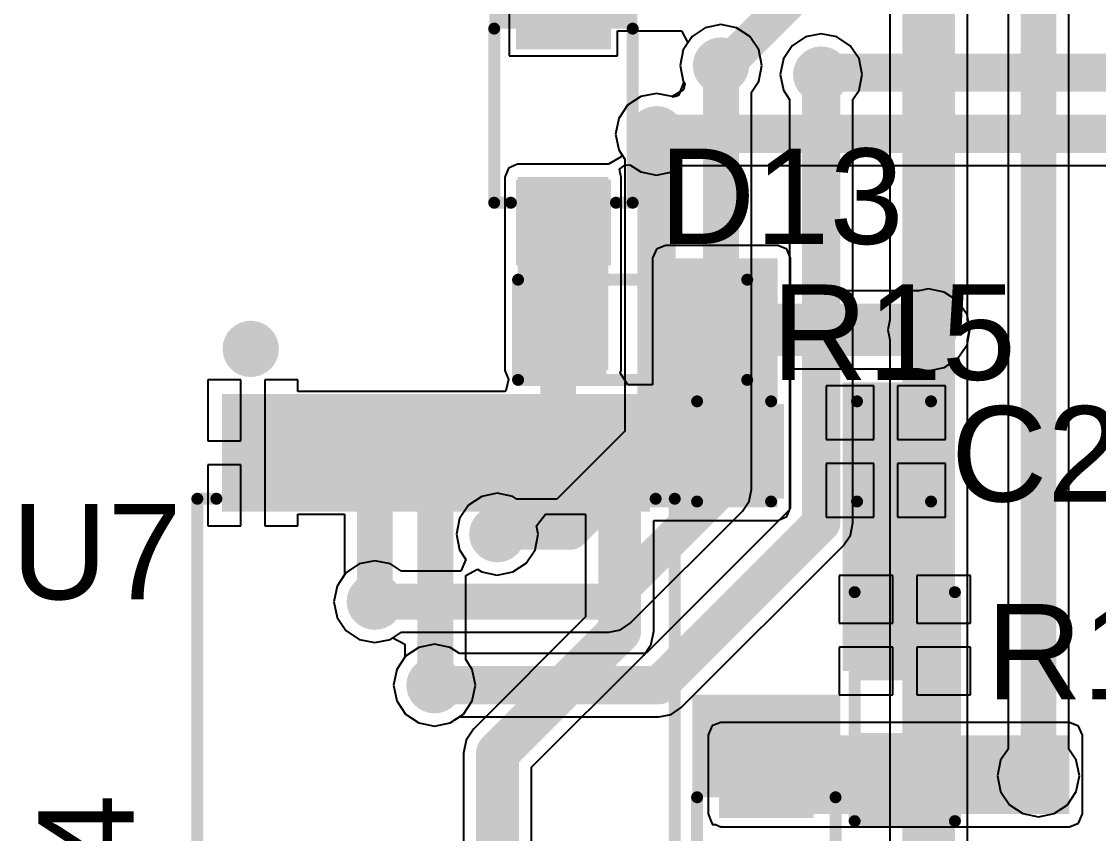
# Model space of a CAD drawing. Header units: millimetres. Extents: x -0.27 to 4.7, y -0.39 to 2.83.
# Drawn here: x 1.65 to 2.1011, y 0.5948 to 0.9353 of the extents above; entities that cross this region are included whole.
import ezdxf

# ---------------------------------------------------------------- set-up
doc = ezdxf.new("R2010")
doc.units = ezdxf.units.MM
doc.header["$MEASUREMENT"] = 0
for name, color, linetype in [('BottomLayer', 5, 'Continuous'), ('BottomSolder', 6, 'Continuous'), ('TopLayer', 1, 'Continuous'), ('TopOverlay', 2, 'Continuous'), ('TopPaste', 8, 'Continuous'), ('TopSolder', 216, 'Continuous'), ('ViaHoleLayer', 16, 'Continuous')]:
    doc.layers.add(name, color=color, linetype=linetype)
doc.styles.add('Arial', font='arial.ttf', dxfattribs={"height": 0.2})

# ---------------------------------------------------------------- blocks, each defined once
blk = doc.blocks.new('14_TSSOP_53')
at = {"layer": 'TopLayer'}
for points in [[(-0.1299212, 0.08562995), (-0.0885826, 0.08562995), (-0.0885826, 0.06791345), (-0.1299212, 0.06791345)], [(0.0885827, 0.08562995), (0.1299213, 0.08562995), (0.1299213, 0.06791345), (0.0885827, 0.06791345)], [(-0.1299212, 0.06003935), (-0.0885826, 0.06003935), (-0.0885826, 0.04232285), (-0.1299212, 0.04232285)], [(0.0885827, 0.06003945), (0.1299213, 0.06003945), (0.1299213, 0.04232295), (0.0885827, 0.04232295)], [(-0.1299212, 0.03444885), (-0.0885826, 0.03444885), (-0.0885826, 0.01673235), (-0.1299212, 0.01673235)], [(0.0885827, 0.03444885), (0.1299213, 0.03444885), (0.1299213, 0.01673235), (0.0885827, 0.01673235)], [(-0.1299212, 0.00885825), (-0.0885826, 0.00885825), (-0.0885826, -0.00885825), (-0.1299212, -0.00885825)], [(0.0885827, 0.00885835), (0.1299213, 0.00885835), (0.1299213, -0.00885815), (0.0885827, -0.00885815)], [(-0.1299212, -0.01673225), (-0.0885826, -0.01673225), (-0.0885826, -0.03444875), (-0.1299212, -0.03444875)], [(0.0885827, -0.01673225), (0.1299213, -0.01673225), (0.1299213, -0.03444875), (0.0885827, -0.03444875)], [(-0.1299212, -0.04232285), (-0.0885826, -0.04232285), (-0.0885826, -0.06003935), (-0.1299212, -0.06003935)], [(0.0885827, -0.04232275), (0.1299213, -0.04232275), (0.1299213, -0.06003925), (0.0885827, -0.06003925)], [(-0.1299212, -0.06791335), (-0.0885826, -0.06791335), (-0.0885826, -0.08562985), (-0.1299212, -0.08562985)], [(0.0885827, -0.06791335), (0.1299213, -0.06791335), (0.1299213, -0.08562985), (0.0885827, -0.08562985)]]:
    blk.add_hatch(color=1, dxfattribs=at).paths.add_polyline_path(points)
at = {"layer": 'TopOverlay'}
blk.add_hatch(color=2, dxfattribs=at).paths.add_polyline_path([(-0.084008, 0.068), (-0.073008, 0.068), (-0.073008, 0.086), (-0.084008, 0.086)])
at = {"layer": 'TopPaste'}
for points in [[(-0.1299212, 0.08562995), (-0.0885826, 0.08562995), (-0.0885826, 0.06791345), (-0.1299212, 0.06791345)], [(0.0885827, 0.08562995), (0.1299213, 0.08562995), (0.1299213, 0.06791345), (0.0885827, 0.06791345)], [(-0.1299212, 0.06003935), (-0.0885826, 0.06003935), (-0.0885826, 0.04232285), (-0.1299212, 0.04232285)], [(0.0885827, 0.06003945), (0.1299213, 0.06003945), (0.1299213, 0.04232295), (0.0885827, 0.04232295)], [(-0.1299212, 0.03444885), (-0.0885826, 0.03444885), (-0.0885826, 0.01673235), (-0.1299212, 0.01673235)], [(0.0885827, 0.03444885), (0.1299213, 0.03444885), (0.1299213, 0.01673235), (0.0885827, 0.01673235)], [(-0.1299212, 0.00885825), (-0.0885826, 0.00885825), (-0.0885826, -0.00885825), (-0.1299212, -0.00885825)], [(0.0885827, 0.00885835), (0.1299213, 0.00885835), (0.1299213, -0.00885815), (0.0885827, -0.00885815)], [(-0.1299212, -0.01673225), (-0.0885826, -0.01673225), (-0.0885826, -0.03444875), (-0.1299212, -0.03444875)], [(0.0885827, -0.01673225), (0.1299213, -0.01673225), (0.1299213, -0.03444875), (0.0885827, -0.03444875)], [(-0.1299212, -0.04232285), (-0.0885826, -0.04232285), (-0.0885826, -0.06003935), (-0.1299212, -0.06003935)], [(0.0885827, -0.04232275), (0.1299213, -0.04232275), (0.1299213, -0.06003925), (0.0885827, -0.06003925)], [(-0.1299212, -0.06791335), (-0.0885826, -0.06791335), (-0.0885826, -0.08562985), (-0.1299212, -0.08562985)], [(0.0885827, -0.06791335), (0.1299213, -0.06791335), (0.1299213, -0.08562985), (0.0885827, -0.08562985)]]:
    blk.add_hatch(color=8, dxfattribs=at).paths.add_polyline_path(points)
at = {"layer": 'TopSolder'}
for points in [[(-0.1339212, 0.08962995), (-0.0845826, 0.08962995), (-0.0845826, 0.06391345), (-0.1339212, 0.06391345)], [(0.0845827, 0.08962995), (0.1339213, 0.08962995), (0.1339213, 0.06391345), (0.0845827, 0.06391345)], [(-0.1339212, 0.06403935), (-0.0845826, 0.06403935), (-0.0845826, 0.03832285), (-0.1339212, 0.03832285)], [(0.0845827, 0.06403945), (0.1339213, 0.06403945), (0.1339213, 0.03832295), (0.0845827, 0.03832295)], [(-0.1339212, 0.03844885), (-0.0845826, 0.03844885), (-0.0845826, 0.01273235), (-0.1339212, 0.01273235)], [(0.0845827, 0.03844885), (0.1339213, 0.03844885), (0.1339213, 0.01273235), (0.0845827, 0.01273235)], [(-0.1339212, 0.01285825), (-0.0845826, 0.01285825), (-0.0845826, -0.01285825), (-0.1339212, -0.01285825)], [(0.0845827, 0.01285835), (0.1339213, 0.01285835), (0.1339213, -0.01285815), (0.0845827, -0.01285815)], [(-0.1339212, -0.01273225), (-0.0845826, -0.01273225), (-0.0845826, -0.03844875), (-0.1339212, -0.03844875)], [(0.0845827, -0.01273225), (0.1339213, -0.01273225), (0.1339213, -0.03844875), (0.0845827, -0.03844875)], [(-0.1339212, -0.03832285), (-0.0845826, -0.03832285), (-0.0845826, -0.06403935), (-0.1339212, -0.06403935)], [(0.0845827, -0.03832275), (0.1339213, -0.03832275), (0.1339213, -0.06403925), (0.0845827, -0.06403925)], [(-0.1339212, -0.06391335), (-0.0845826, -0.06391335), (-0.0845826, -0.08962985), (-0.1339212, -0.08962985)], [(0.0845827, -0.06391335), (0.1339213, -0.06391335), (0.1339213, -0.08962985), (0.0845827, -0.08962985)]]:
    blk.add_hatch(color=216, dxfattribs=at).paths.add_polyline_path(points)
at = {"layer": 'TopOverlay'}
for points, const_width in [([(-0.09, 0.1), (0.0900001, 0.1)], 0.005), ([(-0.09, 0.1), (-0.09, 0.092)], 0.005), ([(0.0900001, 0.1), (0.0900001, 0.092)], 0.005), ([(-0.141, 0.082), (-0.136, 0.077)], 0.007874), ([(-0.141, 0.082), (-0.141, 0.072)], 0.007874), ([(-0.136, 0.077), (-0.141, 0.072)], 0.007874), ([(-0.09, -0.0919999), (-0.09, -0.0999999)], 0.005), ([(0.0900001, -0.0919999), (0.0900001, -0.0999999)], 0.005), ([(-0.09, -0.0999999), (0.0900001, -0.0999999)], 0.005)]:
    blk.add_lwpolyline(points, dxfattribs=dict(at, const_width=const_width))
for points, const_width in [([(-0.09125, 0.1, 1), (-0.08875, 0.1, 1)], 0.0025), ([(-0.09125, 0.1, 1), (-0.08875, 0.1, 1)], 0.0025), ([(0.0887501, 0.1, 1), (0.0912501, 0.1, 1)], 0.0025), ([(0.0887501, 0.1, 1), (0.0912501, 0.1, 1)], 0.0025), ([(-0.09125, 0.092, 1), (-0.08875, 0.092, 1)], 0.0025), ([(0.0887501, 0.092, 1), (0.0912501, 0.092, 1)], 0.0025), ([(-0.1429685, 0.082, 1), (-0.1390315, 0.082, 1)], 0.003937), ([(-0.1429685, 0.082, 1), (-0.1390315, 0.082, 1)], 0.003937), ([(-0.1379685, 0.077, 1), (-0.1340315, 0.077, 1)], 0.003937), ([(-0.1379685, 0.077, 1), (-0.1340315, 0.077, 1)], 0.003937), ([(-0.1429685, 0.072, 1), (-0.1390315, 0.072, 1)], 0.003937), ([(-0.1429685, 0.072, 1), (-0.1390315, 0.072, 1)], 0.003937), ([(-0.09125, -0.0919999, 1), (-0.08875, -0.0919999, 1)], 0.0025), ([(0.0887501, -0.0919999, 1), (0.0912501, -0.0919999, 1)], 0.0025), ([(-0.09125, -0.0999999, 1), (-0.08875, -0.0999999, 1)], 0.0025), ([(-0.09125, -0.0999999, 1), (-0.08875, -0.0999999, 1)], 0.0025), ([(0.0887501, -0.0999999, 1), (0.0912501, -0.0999999, 1)], 0.0025), ([(0.0887501, -0.0999999, 1), (0.0912501, -0.0999999, 1)], 0.0025)]:
    blk.add_lwpolyline(points, format="xyb", close=True, dxfattribs=dict(at, const_width=const_width))
blk = doc.blocks.new('R___0603_86')
at = {"layer": 'TopLayer'}
for points in [[(-0.015, 0.0175), (-0.015, -0.0175), (-0.045, -0.0175), (-0.045, 0.0175)], [(0.045, 0.0175), (0.045, -0.0175), (0.015, -0.0175), (0.015, 0.0175)]]:
    blk.add_hatch(color=1, dxfattribs=at).paths.add_polyline_path(points)
at = {"layer": 'TopPaste'}
for points in [[(-0.015, 0.0175), (-0.015, -0.0175), (-0.045, -0.0175), (-0.045, 0.0175)], [(0.045, 0.0175), (0.045, -0.0175), (0.015, -0.0175), (0.015, 0.0175)]]:
    blk.add_hatch(color=8, dxfattribs=at).paths.add_polyline_path(points)
at = {"layer": 'TopSolder'}
for points in [[(-0.011, 0.0215), (-0.011, -0.0215), (-0.049, -0.0215), (-0.049, 0.0215)], [(0.049, 0.0215), (0.049, -0.0215), (0.011, -0.0215), (0.011, 0.0215)]]:
    blk.add_hatch(color=216, dxfattribs=at).paths.add_polyline_path(points)
at = {"layer": 'TopOverlay', "const_width": 0.005}
for points in [[(0.048, 0.021), (-0.048, 0.021)], [(-0.048, -0.021), (-0.048, 0.021)], [(0.048, -0.021), (0.048, 0.021)], [(0.048, -0.021), (-0.048, -0.021)]]:
    blk.add_lwpolyline(points, dxfattribs=at)
at = {"layer": 'TopOverlay', "const_width": 0.0025}
for points in [[(-0.04925, 0.021, 1), (-0.04675, 0.021, 1)], [(-0.04925, 0.021, 1), (-0.04675, 0.021, 1)], [(0.04675, 0.021, 1), (0.04925, 0.021, 1)], [(0.04675, 0.021, 1), (0.04925, 0.021, 1)], [(-0.04925, -0.021, 1), (-0.04675, -0.021, 1)], [(-0.04925, -0.021, 1), (-0.04675, -0.021, 1)], [(0.04675, -0.021, 1), (0.04925, -0.021, 1)], [(0.04675, -0.021, 1), (0.04925, -0.021, 1)]]:
    blk.add_lwpolyline(points, format="xyb", close=True, dxfattribs=at)
blk = doc.blocks.new('R___0603_89')
at = {"layer": 'TopLayer'}
for points in [[(-0.015, 0.0175), (-0.015, -0.0175), (-0.045, -0.0175), (-0.045, 0.0175)], [(0.045, 0.0175), (0.045, -0.0175), (0.015, -0.0175), (0.015, 0.0175)]]:
    blk.add_hatch(color=1, dxfattribs=at).paths.add_polyline_path(points)
at = {"layer": 'TopPaste'}
for points in [[(-0.015, 0.0175), (-0.015, -0.0175), (-0.045, -0.0175), (-0.045, 0.0175)], [(0.045, 0.0175), (0.045, -0.0175), (0.015, -0.0175), (0.015, 0.0175)]]:
    blk.add_hatch(color=8, dxfattribs=at).paths.add_polyline_path(points)
at = {"layer": 'TopSolder'}
for points in [[(-0.011, 0.0215), (-0.011, -0.0215), (-0.049, -0.0215), (-0.049, 0.0215)], [(0.049, 0.0215), (0.049, -0.0215), (0.011, -0.0215), (0.011, 0.0215)]]:
    blk.add_hatch(color=216, dxfattribs=at).paths.add_polyline_path(points)
at = {"layer": 'TopOverlay', "const_width": 0.005}
for points in [[(-0.048, -0.021), (-0.048, 0.021)], [(-0.048, 0.021), (0.048, 0.021)], [(0.048, -0.021), (0.048, 0.021)], [(-0.048, -0.021), (0.048, -0.021)]]:
    blk.add_lwpolyline(points, dxfattribs=at)
at = {"layer": 'TopOverlay', "const_width": 0.0025}
for points in [[(-0.04925, 0.021, 1), (-0.04675, 0.021, 1)], [(-0.04925, 0.021, 1), (-0.04675, 0.021, 1)], [(0.04675, 0.021, 1), (0.04925, 0.021, 1)], [(0.04675, 0.021, 1), (0.04925, 0.021, 1)], [(-0.04925, -0.021, 1), (-0.04675, -0.021, 1)], [(-0.04925, -0.021, 1), (-0.04675, -0.021, 1)], [(0.04675, -0.021, 1), (0.04925, -0.021, 1)], [(0.04675, -0.021, 1), (0.04925, -0.021, 1)]]:
    blk.add_lwpolyline(points, format="xyb", close=True, dxfattribs=at)
blk = doc.blocks.new('SOD_323_154')
at = {"layer": 'TopLayer'}
for points in [[(-0.02952755, -0.01771655), (-0.06102365, -0.01771655), (-0.06102365, 0.01771655), (-0.02952755, 0.01771655)], [(0.06102365, -0.01771655), (0.02952755, -0.01771655), (0.02952755, 0.01771655), (0.06102365, 0.01771655)]]:
    blk.add_hatch(color=1, dxfattribs=at).paths.add_polyline_path(points)
at = {"layer": 'TopOverlay'}
for points in [[(-0.079, 0.019), (-0.036, 0.019), (-0.036, 0.031), (-0.079, 0.031)], [(-0.079, -0.02), (-0.062, -0.02), (-0.062, 0.02), (-0.079, 0.02)], [(-0.079, -0.031), (-0.036, -0.031), (-0.036, -0.019), (-0.079, -0.019)]]:
    blk.add_hatch(color=2, dxfattribs=at).paths.add_polyline_path(points)
at = {"layer": 'TopPaste'}
for points in [[(-0.02952755, -0.01771655), (-0.06102365, -0.01771655), (-0.06102365, 0.01771655), (-0.02952755, 0.01771655)], [(0.06102365, -0.01771655), (0.02952755, -0.01771655), (0.02952755, 0.01771655), (0.06102365, 0.01771655)]]:
    blk.add_hatch(color=8, dxfattribs=at).paths.add_polyline_path(points)
at = {"layer": 'TopSolder'}
for points in [[(-0.02736215, -0.01988195), (-0.06318905, -0.01988195), (-0.06318905, 0.01988195), (-0.02736215, 0.01988195)], [(0.06318905, -0.01988195), (0.02736215, -0.01988195), (0.02736215, 0.01988195), (0.06318905, 0.01988195)]]:
    blk.add_hatch(color=216, dxfattribs=at).paths.add_polyline_path(points)
at = {"layer": 'TopOverlay', "const_width": 0.005}
for points in [[(0.037, 0.029), (-0.036, 0.029)], [(0.037, 0.022), (0.037, 0.029)], [(0.037, -0.029), (0.037, -0.022)], [(0.037, -0.029), (-0.036, -0.029)]]:
    blk.add_lwpolyline(points, dxfattribs=at)
at = {"layer": 'TopOverlay', "const_width": 0.0025}
for points in [[(-0.03725, 0.029, 1), (-0.03475, 0.029, 1)], [(0.03575, 0.029, 1), (0.03825, 0.029, 1)], [(0.03575, 0.029, 1), (0.03825, 0.029, 1)], [(0.03575, 0.022, 1), (0.03825, 0.022, 1)], [(0.03575, -0.022, 1), (0.03825, -0.022, 1)], [(-0.03725, -0.029, 1), (-0.03475, -0.029, 1)], [(0.03575, -0.029, 1), (0.03825, -0.029, 1)], [(0.03575, -0.029, 1), (0.03825, -0.029, 1)]]:
    blk.add_lwpolyline(points, format="xyb", close=True, dxfattribs=at)
blk = doc.blocks.new('SOD_323_156')
at = {"layer": 'TopLayer'}
for points in [[(-0.02952755, -0.01771655), (-0.06102365, -0.01771655), (-0.06102365, 0.01771655), (-0.02952755, 0.01771655)], [(0.06102365, -0.01771655), (0.02952755, -0.01771655), (0.02952755, 0.01771655), (0.06102365, 0.01771655)]]:
    blk.add_hatch(color=1, dxfattribs=at).paths.add_polyline_path(points)
at = {"layer": 'TopOverlay'}
for points in [[(-0.079, 0.019), (-0.036, 0.019), (-0.036, 0.031), (-0.079, 0.031)], [(-0.079, -0.02), (-0.062, -0.02), (-0.062, 0.02), (-0.079, 0.02)], [(-0.079, -0.031), (-0.036, -0.031), (-0.036, -0.019), (-0.079, -0.019)]]:
    blk.add_hatch(color=2, dxfattribs=at).paths.add_polyline_path(points)
at = {"layer": 'TopPaste'}
for points in [[(-0.02952755, -0.01771655), (-0.06102365, -0.01771655), (-0.06102365, 0.01771655), (-0.02952755, 0.01771655)], [(0.06102365, -0.01771655), (0.02952755, -0.01771655), (0.02952755, 0.01771655), (0.06102365, 0.01771655)]]:
    blk.add_hatch(color=8, dxfattribs=at).paths.add_polyline_path(points)
at = {"layer": 'TopSolder'}
for points in [[(-0.02736215, -0.01988195), (-0.06318905, -0.01988195), (-0.06318905, 0.01988195), (-0.02736215, 0.01988195)], [(0.06318905, -0.01988195), (0.02736215, -0.01988195), (0.02736215, 0.01988195), (0.06318905, 0.01988195)]]:
    blk.add_hatch(color=216, dxfattribs=at).paths.add_polyline_path(points)
at = {"layer": 'TopOverlay', "const_width": 0.005}
for points in [[(0.037, 0.029), (-0.036, 0.029)], [(0.037, 0.022), (0.037, 0.029)], [(0.037, -0.029), (0.037, -0.022)], [(0.037, -0.029), (-0.036, -0.029)]]:
    blk.add_lwpolyline(points, dxfattribs=at)
at = {"layer": 'TopOverlay', "const_width": 0.0025}
for points in [[(-0.03725, 0.029, 1), (-0.03475, 0.029, 1)], [(0.03575, 0.029, 1), (0.03825, 0.029, 1)], [(0.03575, 0.029, 1), (0.03825, 0.029, 1)], [(0.03575, 0.022, 1), (0.03825, 0.022, 1)], [(0.03575, -0.022, 1), (0.03825, -0.022, 1)], [(-0.03725, -0.029, 1), (-0.03475, -0.029, 1)], [(0.03575, -0.029, 1), (0.03825, -0.029, 1)], [(0.03575, -0.029, 1), (0.03825, -0.029, 1)]]:
    blk.add_lwpolyline(points, format="xyb", close=True, dxfattribs=at)
blk = doc.blocks.new('C___0603_198')
at = {"layer": 'TopLayer'}
for points in [[(-0.015, 0.0175), (-0.015, -0.0175), (-0.045, -0.0175), (-0.045, 0.0175)], [(0.045, 0.0175), (0.045, -0.0175), (0.015, -0.0175), (0.015, 0.0175)]]:
    blk.add_hatch(color=1, dxfattribs=at).paths.add_polyline_path(points)
at = {"layer": 'TopPaste'}
for points in [[(-0.015, 0.0175), (-0.015, -0.0175), (-0.045, -0.0175), (-0.045, 0.0175)], [(0.045, 0.0175), (0.045, -0.0175), (0.015, -0.0175), (0.015, 0.0175)]]:
    blk.add_hatch(color=8, dxfattribs=at).paths.add_polyline_path(points)
at = {"layer": 'TopSolder'}
for points in [[(-0.0126378, 0.0198622), (-0.0126378, -0.0198622), (-0.0473622, -0.0198622), (-0.0473622, 0.0198622)], [(0.0473622, 0.0198622), (0.0473622, -0.0198622), (0.0126378, -0.0198622), (0.0126378, 0.0198622)]]:
    blk.add_hatch(color=216, dxfattribs=at).paths.add_polyline_path(points)
at = {"layer": 'TopOverlay', "const_width": 0.005}
for points in [[(-0.049, 0.021), (-0.049, -0.021)], [(-0.018, 0.021), (-0.049, 0.021)], [(0.049, 0.021), (0.018, 0.021)], [(0.049, 0.021), (0.049, -0.021)], [(-0.018, -0.021), (-0.049, -0.021)], [(0.049, -0.021), (0.018, -0.021)]]:
    blk.add_lwpolyline(points, dxfattribs=at)
at = {"layer": 'TopOverlay', "const_width": 0.0025}
for points in [[(-0.05025, 0.021, 1), (-0.04775, 0.021, 1)], [(-0.05025, 0.021, 1), (-0.04775, 0.021, 1)], [(-0.01925, 0.021, 1), (-0.01675, 0.021, 1)], [(0.01675, 0.021, 1), (0.01925, 0.021, 1)], [(0.04775, 0.021, 1), (0.05025, 0.021, 1)], [(0.04775, 0.021, 1), (0.05025, 0.021, 1)], [(-0.05025, -0.021, 1), (-0.04775, -0.021, 1)], [(-0.05025, -0.021, 1), (-0.04775, -0.021, 1)], [(-0.01925, -0.021, 1), (-0.01675, -0.021, 1)], [(0.01675, -0.021, 1), (0.01925, -0.021, 1)], [(0.04775, -0.021, 1), (0.05025, -0.021, 1)], [(0.04775, -0.021, 1), (0.05025, -0.021, 1)]]:
    blk.add_lwpolyline(points, format="xyb", close=True, dxfattribs=at)

msp = doc.modelspace()

# ---------------------------------------------------------------- hatches: boundary and pattern name
at = {"layer": 'BottomLayer'}
h = msp.add_hatch(color=5, dxfattribs=at)
edge = h.paths.add_edge_path()
edge.add_arc((1.943, 0.916811), 0.011811, 0, 360)
h = msp.add_hatch(color=5, dxfattribs=at)
edge = h.paths.add_edge_path()
edge.add_arc((1.985, 0.913), 0.011811, 0, 360)
h = msp.add_hatch(color=5, dxfattribs=at)
edge = h.paths.add_edge_path()
edge.add_arc((1.916, 0.888), 0.011811, 0, 360)
h = msp.add_hatch(color=5, dxfattribs=at)
edge = h.paths.add_edge_path()
edge.add_arc((2.03, 0.806), 0.011811, 0, 360)
h = msp.add_hatch(color=5, dxfattribs=at)
edge = h.paths.add_edge_path()
edge.add_arc((1.746, 0.798), 0.011811, 0, 360)
h = msp.add_hatch(color=5, dxfattribs=at)
edge = h.paths.add_edge_path()
edge.add_arc((1.849311, 0.720311), 0.011811, 0, 360)
h = msp.add_hatch(color=5, dxfattribs=at)
edge = h.paths.add_edge_path()
edge.add_arc((1.798, 0.692), 0.011811, 0, 360)
h = msp.add_hatch(color=5, dxfattribs=at)
edge = h.paths.add_edge_path()
edge.add_arc((1.823, 0.657), 0.011811, 0, 360)
h = msp.add_hatch(color=5, dxfattribs=at)
edge = h.paths.add_edge_path()
edge.add_arc((2.076, 0.619), 0.011811, 0, 360)
at = {"layer": 'BottomSolder'}
h = msp.add_hatch(color=6, dxfattribs=at)
edge = h.paths.add_edge_path()
edge.add_arc((1.943, 0.916811), 0.0059055, 0, 360)
h = msp.add_hatch(color=6, dxfattribs=at)
edge = h.paths.add_edge_path()
edge.add_arc((1.985, 0.913), 0.0059055, 0, 360)
h = msp.add_hatch(color=6, dxfattribs=at)
edge = h.paths.add_edge_path()
edge.add_arc((1.916, 0.888), 0.0059055, 0, 360)
h = msp.add_hatch(color=6, dxfattribs=at)
edge = h.paths.add_edge_path()
edge.add_arc((2.03, 0.806), 0.0059055, 0, 360)
h = msp.add_hatch(color=6, dxfattribs=at)
edge = h.paths.add_edge_path()
edge.add_arc((1.746, 0.798), 0.0059055, 0, 360)
h = msp.add_hatch(color=6, dxfattribs=at)
edge = h.paths.add_edge_path()
edge.add_arc((1.849311, 0.720311), 0.0059055, 0, 360)
h = msp.add_hatch(color=6, dxfattribs=at)
edge = h.paths.add_edge_path()
edge.add_arc((1.798, 0.692), 0.0059055, 0, 360)
h = msp.add_hatch(color=6, dxfattribs=at)
edge = h.paths.add_edge_path()
edge.add_arc((1.823, 0.657), 0.0059055, 0, 360)
h = msp.add_hatch(color=6, dxfattribs=at)
edge = h.paths.add_edge_path()
edge.add_arc((2.076, 0.619), 0.0059055, 0, 360)
at = {"layer": 'TopLayer'}
h = msp.add_hatch(color=1, dxfattribs=at)
edge = h.paths.add_edge_path()
edge.add_arc((1.943, 0.916811), 0.011811, 0, 360)
h = msp.add_hatch(color=1, dxfattribs=at)
edge = h.paths.add_edge_path()
edge.add_arc((1.985, 0.913), 0.011811, 0, 360)
h = msp.add_hatch(color=1, dxfattribs=at)
edge = h.paths.add_edge_path()
edge.add_arc((1.916, 0.888), 0.011811, 0, 360)
for points in [[(1.8578189, 0.789), (1.8958189, 0.789), (1.8958189, 0.87), (1.8578189, 0.87)], [(1.96678, 0.836), (1.91978, 0.836), (1.91978, 0.731504), (1.96678, 0.731504)], [(2.041, 0.784), (1.994, 0.784), (1.994, 0.663), (2.041, 0.663)], [(1.89078, 0.7315039), (1.96678, 0.7315039), (1.96678, 0.7775039), (1.89078, 0.7775039)], [(1.943, 0.603), (2.089, 0.603), (2.089, 0.636), (1.943, 0.636)]]:
    msp.add_hatch(color=1, dxfattribs=at).paths.add_polyline_path(points)
h = msp.add_hatch(color=1, dxfattribs=at)
edge = h.paths.add_edge_path()
edge.add_arc((2.03, 0.806), 0.011811, 0, 360)
h = msp.add_hatch(color=1, dxfattribs=at)
edge = h.paths.add_edge_path()
edge.add_arc((1.746, 0.798), 0.011811, 0, 360)
h = msp.add_hatch(color=1, dxfattribs=at)
edge = h.paths.add_edge_path()
edge.add_arc((1.849311, 0.720311), 0.011811, 0, 360)
h = msp.add_hatch(color=1, dxfattribs=at)
edge = h.paths.add_edge_path()
edge.add_arc((1.798, 0.692), 0.011811, 0, 360)
h = msp.add_hatch(color=1, dxfattribs=at)
edge = h.paths.add_edge_path()
edge.add_arc((1.823, 0.657), 0.011811, 0, 360)
h = msp.add_hatch(color=1, dxfattribs=at)
edge = h.paths.add_edge_path()
edge.add_arc((2.076, 0.619), 0.011811, 0, 360)
at = {"layer": 'TopSolder'}
h = msp.add_hatch(color=216, dxfattribs=at)
edge = h.paths.add_edge_path()
edge.add_arc((1.943, 0.916811), 0.0059055, 0, 360)
h = msp.add_hatch(color=216, dxfattribs=at)
edge = h.paths.add_edge_path()
edge.add_arc((1.985, 0.913), 0.0059055, 0, 360)
h = msp.add_hatch(color=216, dxfattribs=at)
edge = h.paths.add_edge_path()
edge.add_arc((1.916, 0.888), 0.0059055, 0, 360)
h = msp.add_hatch(color=216, dxfattribs=at)
edge = h.paths.add_edge_path()
edge.add_arc((2.03, 0.806), 0.0059055, 0, 360)
h = msp.add_hatch(color=216, dxfattribs=at)
edge = h.paths.add_edge_path()
edge.add_arc((1.746, 0.798), 0.0059055, 0, 360)
h = msp.add_hatch(color=216, dxfattribs=at)
edge = h.paths.add_edge_path()
edge.add_arc((1.849311, 0.720311), 0.0059055, 0, 360)
h = msp.add_hatch(color=216, dxfattribs=at)
edge = h.paths.add_edge_path()
edge.add_arc((1.798, 0.692), 0.0059055, 0, 360)
h = msp.add_hatch(color=216, dxfattribs=at)
edge = h.paths.add_edge_path()
edge.add_arc((1.823, 0.657), 0.0059055, 0, 360)
h = msp.add_hatch(color=216, dxfattribs=at)
edge = h.paths.add_edge_path()
edge.add_arc((2.076, 0.619), 0.0059055, 0, 360)
at = {"layer": 'ViaHoleLayer'}
h = msp.add_hatch(color=16, dxfattribs=at)
edge = h.paths.add_edge_path()
edge.add_arc((1.943, 0.916811), 0.0059055, 0, 360)
h = msp.add_hatch(color=16, dxfattribs=at)
edge = h.paths.add_edge_path()
edge.add_arc((1.985, 0.913), 0.0059055, 0, 360)
h = msp.add_hatch(color=16, dxfattribs=at)
edge = h.paths.add_edge_path()
edge.add_arc((1.916, 0.888), 0.0059055, 0, 360)
h = msp.add_hatch(color=16, dxfattribs=at)
edge = h.paths.add_edge_path()
edge.add_arc((2.03, 0.806), 0.0059055, 0, 360)
h = msp.add_hatch(color=16, dxfattribs=at)
edge = h.paths.add_edge_path()
edge.add_arc((1.746, 0.798), 0.0059055, 0, 360)
h = msp.add_hatch(color=16, dxfattribs=at)
edge = h.paths.add_edge_path()
edge.add_arc((1.849311, 0.720311), 0.0059055, 0, 360)
h = msp.add_hatch(color=16, dxfattribs=at)
edge = h.paths.add_edge_path()
edge.add_arc((1.798, 0.692), 0.0059055, 0, 360)
h = msp.add_hatch(color=16, dxfattribs=at)
edge = h.paths.add_edge_path()
edge.add_arc((1.823, 0.657), 0.0059055, 0, 360)
h = msp.add_hatch(color=16, dxfattribs=at)
edge = h.paths.add_edge_path()
edge.add_arc((2.076, 0.619), 0.0059055, 0, 360)

# ---------------------------------------------------------------- linework, layer by layer
at = {"layer": 'BottomLayer'}
for p, q in [((2.0632551, 1.1298152), (2.0632551, 0.6301848)), ((2.0887449, 0.6301848), (2.0887449, 1.1298152)), ((2.0136865, 1.0798433), (2.0136865, 0.8101567)), ((2.0463135, 0.8101567), (2.0463135, 1.0798433)), ((1.943, 0.9339513), (1.9364407, 0.9326466)), ((1.9495593, 0.9326466), (1.943, 0.9339513)), ((1.9364407, 0.9326466), (1.93088, 0.928931)), ((1.95512, 0.928931), (1.9495593, 0.9326466)), ((1.985, 0.9301403), (1.9784407, 0.9288356)), ((1.9915593, 0.9288356), (1.985, 0.9301403)), ((1.93088, 0.928931), (1.9271644, 0.9233703)), ((1.9588356, 0.9233703), (1.95512, 0.928931)), ((1.97288, 0.92512), (1.9691644, 0.9195593)), ((1.9784407, 0.9288356), (1.97288, 0.92512)), ((1.99712, 0.92512), (1.9915593, 0.9288356)), ((2.0008356, 0.9195593), (1.99712, 0.92512)), ((1.9271644, 0.9233703), (1.9258597, 0.916811)), ((1.9601403, 0.916811), (1.9588356, 0.9233703)), ((1.9258597, 0.916811), (1.9271644, 0.9102517)), ((1.9588356, 0.9102517), (1.9601403, 0.916811)), ((1.9691644, 0.9195593), (1.9678597, 0.913)), ((2.0021403, 0.913), (2.0008356, 0.9195593)), ((1.9678597, 0.913), (1.9691644, 0.9064407)), ((2.0008356, 0.9064407), (2.0021403, 0.913)), ((1.9271644, 0.9102517), (1.9279214, 0.9091188)), ((1.9279214, 0.9091188), (1.9273419, 0.9066535)), ((1.9557449, 0.9056262), (1.9588356, 0.9102517)), ((1.9094407, 0.9038356), (1.90388, 0.90012)), ((1.916, 0.9051403), (1.9094407, 0.9038356)), ((1.9225592, 0.9038356), (1.916, 0.9051403)), ((1.9273419, 0.9066535), (1.9225592, 0.9038356)), ((1.9557449, 0.739), (1.9557449, 0.9056262)), ((1.9691644, 0.9064407), (1.9717453, 0.9025782)), ((1.9717453, 0.9025782), (1.9717453, 0.7304903)), ((1.9982547, 0.9025782), (2.0008356, 0.9064407)), ((1.9982547, 0.725), (1.9982547, 0.9025782)), ((1.90388, 0.90012), (1.9001644, 0.8945593)), ((1.9001644, 0.8945593), (1.8988597, 0.888)), ((1.8988597, 0.888), (1.9001644, 0.8814407)), ((1.9001644, 0.8814407), (1.9027453, 0.8775782)), ((1.9027453, 0.8775782), (1.9027453, 0.7634903)), ((2.0136865, 0.8101567), (2.0128597, 0.806)), ((2.0471403, 0.806), (2.0463135, 0.8101567)), ((2.0128597, 0.806), (2.0136865, 0.8018433)), ((2.0463135, 0.8018433), (2.0471403, 0.806)), ((2.0136865, 0.8018433), (2.0136865, 0.441)), ((2.0463135, 0.4477573), (2.0463135, 0.8018433)), ((1.9027453, 0.7634903), (1.8742791, 0.7350241)), ((1.8427517, 0.7361466), (1.837191, 0.732431)), ((1.849311, 0.7374513), (1.8427517, 0.7361466)), ((1.8558703, 0.7361466), (1.849311, 0.7374513)), ((1.8575502, 0.7350241), (1.8558703, 0.7361466)), ((1.9547748, 0.7341227), (1.9557449, 0.739)), ((1.837191, 0.732431), (1.8334754, 0.7268703)), ((1.8742791, 0.7350241), (1.8575502, 0.7350241)), ((1.952012, 0.729988), (1.9547748, 0.7341227)), ((1.8334754, 0.7268703), (1.8321707, 0.720311)), ((1.905012, 0.682988), (1.952012, 0.729988)), ((1.9717453, 0.7304903), (1.9115097, 0.6702547)), ((1.9972457, 0.7199276), (1.9982547, 0.725)), ((1.8321707, 0.720311), (1.8334754, 0.7137517)), ((1.9943725, 0.7156275), (1.9972457, 0.7199276)), ((1.8334754, 0.7137517), (1.8361527, 0.7097449)), ((1.9263725, 0.6476275), (1.9943725, 0.7156275)), ((1.798, 0.7091403), (1.7914407, 0.7078356)), ((1.8045593, 0.7078356), (1.798, 0.7091403)), ((1.8361527, 0.7097449), (1.8340337, 0.7047449)), ((1.78588, 0.70412), (1.7821644, 0.6985593)), ((1.7914407, 0.7078356), (1.78588, 0.70412)), ((1.8091848, 0.7047449), (1.8045593, 0.7078356)), ((1.8340337, 0.7047449), (1.8091848, 0.7047449)), ((1.7821644, 0.6985593), (1.7808597, 0.692)), ((1.7808597, 0.692), (1.7821644, 0.6854407)), ((1.7821644, 0.6854407), (1.78588, 0.67988)), ((1.9008773, 0.6802252), (1.905012, 0.682988)), ((1.78588, 0.67988), (1.7914407, 0.6761644)), ((1.8045593, 0.6761644), (1.8091848, 0.6792551)), ((1.8091848, 0.6792551), (1.896, 0.6792551)), ((1.896, 0.6792551), (1.9008773, 0.6802252)), ((1.7914407, 0.6761644), (1.798, 0.6748597)), ((1.798, 0.6748597), (1.8045593, 0.6761644)), ((1.8164407, 0.6728356), (1.81088, 0.66912)), ((1.823, 0.6741403), (1.8164407, 0.6728356)), ((1.8295593, 0.6728356), (1.823, 0.6741403)), ((1.8334218, 0.6702547), (1.8295593, 0.6728356)), ((1.81088, 0.66912), (1.8071644, 0.6635593)), ((1.9115097, 0.6702547), (1.8334218, 0.6702547)), ((1.8071644, 0.6635593), (1.8058597, 0.657)), ((1.8058597, 0.657), (1.8071644, 0.6504407)), ((1.8071644, 0.6504407), (1.81088, 0.64488)), ((1.9220724, 0.6447543), (1.9263725, 0.6476275)), ((1.81088, 0.64488), (1.8164407, 0.6411644)), ((1.8164407, 0.6411644), (1.823, 0.6398597)), ((1.823, 0.6398597), (1.8295593, 0.6411644)), ((1.8295593, 0.6411644), (1.8334218, 0.6437453)), ((1.8334218, 0.6437453), (1.917, 0.6437453)), ((1.917, 0.6437453), (1.9220724, 0.6447543)), ((2.0632551, 0.6301848), (2.0601644, 0.6255593)), ((2.0918356, 0.6255593), (2.0887449, 0.6301848)), ((2.0601644, 0.6255593), (2.0588597, 0.619)), ((2.0931403, 0.619), (2.0918356, 0.6255593)), ((2.0588597, 0.619), (2.0601644, 0.6124407)), ((2.0918356, 0.6124407), (2.0931403, 0.619)), ((2.0601644, 0.6124407), (2.06388, 0.60688)), ((2.08812, 0.60688), (2.0918356, 0.6124407)), ((2.06388, 0.60688), (2.0694407, 0.6031644)), ((2.0825593, 0.6031644), (2.08812, 0.60688)), ((2.0694407, 0.6031644), (2.076, 0.6018597)), ((2.076, 0.6018597), (2.0825593, 0.6031644))]:
    msp.add_line(p, q, dxfattribs=at)
for points, const_width in [([(2.076, 0.619), (2.076, 1.141673)], 0.015), ([(2.03, 0.806), (2.03, 1.084)], 0.022), ([(1.943, 0.739), (1.943, 0.916811)], 0.015), ([(1.985, 0.725), (1.985, 0.913)], 0.016), ([(1.916, 0.758), (1.916, 0.888)], 0.016), ([(2.03, 0.441), (2.03, 0.806)], 0.022), ([(1.8797694, 0.7217694), (1.916, 0.758)], 0.016), ([(1.896, 0.692), (1.943, 0.739)], 0.015), ([(1.917, 0.657), (1.985, 0.725)], 0.016), ([(1.849311, 0.720311), (1.8507694, 0.7217694)], 0.016), ([(1.8507694, 0.7217694), (1.8797694, 0.7217694)], 0.016), ([(1.798, 0.692), (1.896, 0.692)], 0.015), ([(1.823, 0.657), (1.917, 0.657)], 0.016)]:
    msp.add_lwpolyline(points, dxfattribs=dict(at, const_width=const_width))
for points, const_width in [([(1.93925, 0.916811, 1), (1.94675, 0.916811, 1)], 0.0075), ([(1.981, 0.913, 1), (1.989, 0.913, 1)], 0.008), ([(1.912, 0.888, 1), (1.92, 0.888, 1)], 0.008), ([(2.0245, 0.806, 1), (2.0355, 0.806, 1)], 0.011), ([(2.0245, 0.806, 1), (2.0355, 0.806, 1)], 0.011), ([(1.912, 0.758, 1), (1.92, 0.758, 1)], 0.008), ([(1.912, 0.758, 1), (1.92, 0.758, 1)], 0.008), ([(1.93925, 0.739, 1), (1.94675, 0.739, 1)], 0.0075), ([(1.93925, 0.739, 1), (1.94675, 0.739, 1)], 0.0075), ([(1.981, 0.725, 1), (1.989, 0.725, 1)], 0.008), ([(1.981, 0.725, 1), (1.989, 0.725, 1)], 0.008), ([(1.845311, 0.720311, 1), (1.853311, 0.720311, 1)], 0.008), ([(1.8467694, 0.7217694, 1), (1.8547694, 0.7217694, 1)], 0.008), ([(1.8467694, 0.7217694, 1), (1.8547694, 0.7217694, 1)], 0.008), ([(1.8757694, 0.7217694, 1), (1.8837694, 0.7217694, 1)], 0.008), ([(1.8757694, 0.7217694, 1), (1.8837694, 0.7217694, 1)], 0.008), ([(1.79425, 0.692, 1), (1.80175, 0.692, 1)], 0.0075), ([(1.89225, 0.692, 1), (1.89975, 0.692, 1)], 0.0075), ([(1.89225, 0.692, 1), (1.89975, 0.692, 1)], 0.0075), ([(1.819, 0.657, 1), (1.827, 0.657, 1)], 0.008), ([(1.913, 0.657, 1), (1.921, 0.657, 1)], 0.008), ([(1.913, 0.657, 1), (1.921, 0.657, 1)], 0.008), ([(2.07225, 0.619, 1), (2.07975, 0.619, 1)], 0.0075)]:
    msp.add_lwpolyline(points, format="xyb", close=True, dxfattribs=dict(at, const_width=const_width))
at = {"layer": 'TopLayer'}
for p, q in [((1.8542835, 0.9622992), (1.8542835, 0.9208032)), ((1.8997165, 0.9208032), (1.8997165, 0.9313553)), ((1.8997165, 0.9313553), (1.9264864, 0.9313553)), ((1.9264864, 0.9313553), (1.9291589, 0.9263553)), ((1.9291589, 0.9263553), (1.9271644, 0.9233703)), ((1.8542835, 0.9208032), (1.8997165, 0.9208032)), ((1.9271644, 0.9233703), (1.9258597, 0.916811)), ((1.9258597, 0.916811), (1.9271644, 0.9102517)), ((1.9273728, 0.9099398), (1.9251954, 0.9041987)), ((1.9271644, 0.9102517), (1.9273728, 0.9099398)), ((1.9094407, 0.9038356), (1.90388, 0.90012)), ((1.916, 0.9051403), (1.9094407, 0.9038356)), ((1.9225593, 0.9038356), (1.916, 0.9051403)), ((1.9229128, 0.9035994), (1.9225593, 0.9038356)), ((1.9251954, 0.9041987), (1.9229128, 0.9035994)), ((1.90388, 0.90012), (1.9001644, 0.8945593)), ((1.9001644, 0.8945593), (1.8988597, 0.888)), ((1.8988597, 0.888), (1.9001644, 0.8814407)), ((1.9001644, 0.8814407), (1.9011745, 0.879929)), ((1.9011745, 0.879929), (1.9013676, 0.8796399)), ((1.8578189, 0.875412), (1.853992, 0.8738269)), ((1.8958188, 0.875412), (1.8578189, 0.875412)), ((1.9011218, 0.8785537), (1.8958188, 0.875412)), ((1.9013676, 0.8796399), (1.9011218, 0.8785537)), ((1.853992, 0.8738269), (1.8524069, 0.87)), ((1.9005467, 0.873295), (1.9027608, 0.8750119)), ((1.9010612, 0.8706214), (1.9005467, 0.873295)), ((1.9027608, 0.8750119), (1.9048654, 0.8752215)), ((1.9048654, 0.8752215), (1.9094407, 0.8721644)), ((1.9094407, 0.8721644), (1.916, 0.8708597)), ((1.916, 0.8708597), (1.9225593, 0.8721644)), ((1.9225593, 0.8721644), (1.9267047, 0.8749343)), ((1.9267047, 0.8749343), (2.4722198, 0.8749343)), ((1.8524069, 0.87), (1.8524069, 0.789)), ((1.9012296, 0.8700034), (1.9010612, 0.8706214)), ((1.9012311, 0.87), (1.9012296, 0.8700034)), ((1.9012309, 0.8697039), (1.9012311, 0.87)), ((1.9012309, 0.789), (1.9012309, 0.8697039)), ((1.9159531, 0.8398269), (1.914368, 0.836)), ((1.91978, 0.841412), (1.9159531, 0.8398269)), ((1.96678, 0.841412), (1.91978, 0.841412)), ((1.9706069, 0.8398269), (1.96678, 0.841412)), ((1.972192, 0.836), (1.9706069, 0.8398269)), ((1.914368, 0.836), (1.914368, 0.7829159)), ((1.972192, 0.8223135), (1.972192, 0.836)), ((2.0258433, 0.8223135), (1.972192, 0.8223135)), ((2.03, 0.8231403), (2.0258433, 0.8223135)), ((2.0365593, 0.8218356), (2.03, 0.8231403)), ((2.04212, 0.81812), (2.0365593, 0.8218356)), ((2.0424906, 0.8175653), (2.04212, 0.81812)), ((2.0425354, 0.8175354), (2.0424906, 0.8175653)), ((2.0460717, 0.8122429), (2.0425354, 0.8175354)), ((2.0473135, 0.806), (2.0460717, 0.8122429)), ((2.0460717, 0.7997571), (2.0473135, 0.806)), ((2.0425354, 0.7944646), (2.0460717, 0.7997571)), ((2.04212, 0.79388), (2.0424906, 0.7944347)), ((2.0424906, 0.7944347), (2.0425354, 0.7944646)), ((1.972192, 0.7315039), (1.972192, 0.7896865)), ((1.972192, 0.7896865), (2.0258433, 0.7896865)), ((2.0258433, 0.7896865), (2.03, 0.7888597)), ((2.03, 0.7888597), (2.0365593, 0.7901644)), ((2.0365593, 0.7901644), (2.04212, 0.79388)), ((1.7418697, 0.7850792), (1.7280116, 0.7850792)), ((1.7280116, 0.7850792), (1.7280116, 0.7594098)), ((1.7418697, 0.7594098), (1.7418697, 0.7850792)), ((1.765728, 0.7850792), (1.7518697, 0.7850792)), ((1.7518697, 0.7850792), (1.7518697, 0.7544098)), ((1.765728, 0.7800792), (1.765728, 0.7850792)), ((1.8524069, 0.789), (1.853992, 0.7851732)), ((1.853992, 0.7851732), (1.8528155, 0.7804598)), ((1.9007819, 0.787916), (1.9012309, 0.789)), ((1.9039215, 0.7829159), (1.9007819, 0.787916)), ((1.914368, 0.7829159), (1.9039215, 0.7829159)), ((2.0070002, 0.7825), (1.987, 0.7825)), ((1.987, 0.7825), (1.987, 0.7599998)), ((2.0070002, 0.7599998), (2.0070002, 0.7825)), ((2.037, 0.7825), (2.0170002, 0.7825)), ((2.0170002, 0.7825), (2.0170002, 0.7599998)), ((2.037, 0.7599998), (2.037, 0.7825)), ((1.8524169, 0.7800792), (1.765728, 0.7800792)), ((1.8528155, 0.7804598), (1.8524169, 0.7800792)), ((1.7280116, 0.7594098), (1.7418697, 0.7594098)), ((1.987, 0.7599998), (2.0070002, 0.7599998)), ((2.0170002, 0.7599998), (2.037, 0.7599998)), ((1.7518697, 0.7544098), (1.7518697, 0.7237406)), ((1.7418697, 0.7494098), (1.7280116, 0.7494098)), ((1.7280116, 0.7494098), (1.7280116, 0.7237406)), ((1.7418697, 0.7237406), (1.7418697, 0.7494098)), ((2.0070002, 0.7499998), (1.987, 0.7499998)), ((1.987, 0.7499998), (1.987, 0.7275)), ((2.0070002, 0.7275), (2.0070002, 0.7499998)), ((2.037, 0.7499998), (2.0170002, 0.7499998)), ((2.0170002, 0.7499998), (2.0170002, 0.7275)), ((2.037, 0.7275), (2.037, 0.7499998)), ((1.9706069, 0.727677), (1.972192, 0.7315039)), ((1.765728, 0.7237406), (1.765728, 0.7287406)), ((1.765728, 0.7287406), (1.7852806, 0.7287406)), ((1.7852806, 0.7287406), (1.7852806, 0.7032229)), ((1.8657691, 0.7237405), (1.8694527, 0.7287406)), ((1.8694527, 0.7287406), (1.8862805, 0.7287406)), ((1.8862805, 0.7287406), (1.8862805, 0.6855872)), ((1.96678, 0.7260919), (1.9706069, 0.727677)), ((1.987, 0.7275), (2.0070002, 0.7275)), ((2.0170002, 0.7275), (2.037, 0.7275)), ((1.7280116, 0.7237406), (1.7418697, 0.7237406)), ((1.7518697, 0.7237406), (1.765728, 0.7237406)), ((1.8664513, 0.720311), (1.8657691, 0.7237405)), ((1.9148291, 0.679675), (1.9148291, 0.7260919)), ((1.9148291, 0.7260919), (1.96678, 0.7260919)), ((1.8651466, 0.7137517), (1.8664513, 0.720311)), ((1.861431, 0.708191), (1.8651466, 0.7137517)), ((1.8360656, 0.7029294), (1.8410656, 0.705602)), ((1.8410656, 0.705602), (1.8427517, 0.7044754)), ((1.8427517, 0.7044754), (1.849311, 0.7031707)), ((1.849311, 0.7031707), (1.8558703, 0.7044754)), ((1.8558703, 0.7044754), (1.861431, 0.708191)), ((1.7852806, 0.7032229), (1.7821644, 0.6985593)), ((1.8360656, 0.6677048), (1.8360656, 0.7029294)), ((2.0150004, 0.703), (1.9925, 0.703)), ((1.9925, 0.703), (1.9925, 0.683)), ((2.0150004, 0.683), (2.0150004, 0.703)), ((2.0475, 0.703), (2.0250004, 0.703)), ((2.0250004, 0.703), (2.0250004, 0.683)), ((2.0475, 0.683), (2.0475, 0.703)), ((1.7821644, 0.6985593), (1.7808597, 0.692)), ((1.7808597, 0.692), (1.7821644, 0.6854407)), ((1.7821644, 0.6854407), (1.78588, 0.67988)), ((1.8862805, 0.6855872), (1.8392802, 0.6385869)), ((1.9925, 0.683), (2.0150004, 0.683)), ((2.0250004, 0.683), (2.0475, 0.683)), ((1.78588, 0.67988), (1.7914407, 0.6761644)), ((1.8045593, 0.6761644), (1.8055758, 0.6768436)), ((1.8055758, 0.6768436), (1.8105758, 0.674171)), ((1.9137425, 0.674212), (1.9148292, 0.6796745)), ((1.9148292, 0.6796745), (1.9148291, 0.679675)), ((1.7914407, 0.6761644), (1.798, 0.6748597)), ((1.798, 0.6748597), (1.8045593, 0.6761644)), ((1.8105758, 0.674171), (1.8105758, 0.6686647)), ((1.9106483, 0.669581), (1.9137425, 0.674212)), ((2.0150004, 0.673), (1.9925, 0.673)), ((1.9925, 0.673), (1.9925, 0.653)), ((2.0150004, 0.653), (2.0150004, 0.673)), ((2.0475, 0.673), (2.0250004, 0.673)), ((2.0250004, 0.673), (2.0250004, 0.653)), ((2.0475, 0.653), (2.0475, 0.673)), ((1.8105758, 0.6686647), (1.8071644, 0.6635593)), ((1.863648, 0.6225807), (1.9106483, 0.669581)), ((1.8071644, 0.6635593), (1.8058597, 0.657)), ((1.8388356, 0.6635593), (1.8360656, 0.6677048)), ((1.8401403, 0.657), (1.8388356, 0.6635593)), ((1.8058597, 0.657), (1.8071644, 0.6504407)), ((1.8388356, 0.6504407), (1.8401403, 0.657)), ((1.8071644, 0.6504407), (1.81088, 0.64488)), ((1.83512, 0.64488), (1.8388356, 0.6504407)), ((1.9925, 0.653), (2.0150004, 0.653)), ((2.0250004, 0.653), (2.0475, 0.653)), ((1.81088, 0.64488), (1.8164407, 0.6411644)), ((1.8164407, 0.6411644), (1.823, 0.6398597)), ((1.823, 0.6398597), (1.8295593, 0.6411644)), ((1.8295593, 0.6411644), (1.83512, 0.64488)), ((1.943, 0.641412), (1.939648, 0.6400236)), ((2.089, 0.641412), (1.943, 0.641412)), ((2.0928269, 0.6398269), (2.089, 0.641412)), ((1.8392802, 0.6385869), (1.836186, 0.6339559)), ((1.9391731, 0.6398269), (1.937588, 0.636)), ((1.9392835, 0.6398726), (1.9391731, 0.6398269)), ((1.939648, 0.6400236), (1.9392835, 0.6400236)), ((1.9392835, 0.6400236), (1.9392835, 0.6398726)), ((2.094412, 0.636), (2.0928269, 0.6398269)), ((1.836186, 0.6339559), (1.8350993, 0.6284934)), ((1.937588, 0.636), (1.937588, 0.603)), ((2.094412, 0.603), (2.094412, 0.636)), ((1.8350993, 0.6284934), (1.8350994, 0.6284929)), ((1.8350994, 0.6284929), (1.8350994, 0.5794853)), ((1.863648, 0.5794853), (1.863648, 0.6225807)), ((1.937588, 0.603), (1.9391731, 0.5991731)), ((2.0928269, 0.5991731), (2.094412, 0.603)), ((1.9391731, 0.5991731), (1.9392835, 0.5991274)), ((1.9392835, 0.5991274), (1.9392835, 0.5985276)), ((1.9392835, 0.5985276), (1.9407315, 0.5985276)), ((1.9407315, 0.5985276), (1.943, 0.597588)), ((1.943, 0.597588), (2.089, 0.597588)), ((2.089, 0.597588), (2.0928269, 0.5991731))]:
    msp.add_line(p, q, dxfattribs=at)
for points, const_width in [([(1.944811, 0.916811), (2.051, 1.023)], 0.015), ([(1.943, 0.916811), (1.944811, 0.916811)], 0.015), ([(1.985, 0.913), (1.9858031, 0.9138031)], 0.016), ([(1.9858031, 0.9138031), (2.6135153, 0.9138031)], 0.016), ([(1.916, 0.888), (1.916189, 0.888189)], 0.016), ([(1.916189, 0.888189), (2.5921667, 0.888189)], 0.016), ([(1.94328, 0.7935), (1.95578, 0.806)], 0.022), ([(1.95578, 0.806), (2.03, 0.806)], 0.022), ([(2.03, 0.806), (2.031, 0.806)], 0.022), ([(1.8748225, 0.7544099), (1.8748225, 0.8069964)], 0.015), ([(1.94328, 0.783752), (1.94328, 0.7935)], 0.022), ([(1.7980255, 0.7543845), (1.7980509, 0.7544099)], 0.015), ([(1.7980255, 0.6920255), (1.7980255, 0.7543845)], 0.015), ([(1.8233207, 0.7540892), (1.8236414, 0.7544099)], 0.015), ([(1.8233207, 0.6573207), (1.8233207, 0.7540892)], 0.015), ([(1.849232, 0.7544099), (1.8492715, 0.7543704)], 0.015), ([(1.8492715, 0.7203505), (1.8492715, 0.7543704)], 0.015), ([(1.9005548, 0.6796745), (1.9005548, 0.7514513)], 0.018), ([(1.8492715, 0.7203505), (1.849311, 0.720311)], 0.015), ([(1.798, 0.692), (1.7980255, 0.6920255)], 0.015), ([(1.8493737, 0.6284934), (1.9005548, 0.6796745)], 0.018), ([(1.823, 0.657), (1.8233207, 0.6573207)], 0.015), ([(1.8493737, 0.5705894), (1.8493737, 0.6284934)], 0.018)]:
    msp.add_lwpolyline(points, dxfattribs=dict(at, const_width=const_width))
for points, const_width in [([(1.93925, 0.916811, 1), (1.94675, 0.916811, 1)], 0.0075), ([(1.941061, 0.916811, 1), (1.948561, 0.916811, 1)], 0.0075), ([(1.941061, 0.916811, 1), (1.948561, 0.916811, 1)], 0.0075), ([(1.981, 0.913, 1), (1.989, 0.913, 1)], 0.008), ([(1.9818031, 0.9138031, 1), (1.9898031, 0.9138031, 1)], 0.008), ([(1.9818031, 0.9138031, 1), (1.9898031, 0.9138031, 1)], 0.008), ([(1.912, 0.888, 1), (1.92, 0.888, 1)], 0.008), ([(1.912189, 0.888189, 1), (1.920189, 0.888189, 1)], 0.008), ([(1.912189, 0.888189, 1), (1.920189, 0.888189, 1)], 0.008), ([(1.95028, 0.806, 1), (1.96128, 0.806, 1)], 0.011), ([(1.95028, 0.806, 1), (1.96128, 0.806, 1)], 0.011), ([(2.0245, 0.806, 1), (2.0355, 0.806, 1)], 0.011), ([(2.0245, 0.806, 1), (2.0355, 0.806, 1)], 0.011), ([(2.0255, 0.806, 1), (2.0365, 0.806, 1)], 0.011), ([(1.8710725, 0.8069964, 1), (1.8785725, 0.8069964, 1)], 0.0075), ([(1.93778, 0.7935, 1), (1.94878, 0.7935, 1)], 0.011), ([(1.93778, 0.7935, 1), (1.94878, 0.7935, 1)], 0.011), ([(1.93778, 0.783752, 1), (1.94878, 0.783752, 1)], 0.011), ([(1.7942755, 0.7543845, 1), (1.8017755, 0.7543845, 1)], 0.0075), ([(1.7942755, 0.7543845, 1), (1.8017755, 0.7543845, 1)], 0.0075), ([(1.7943009, 0.7544099, 1), (1.8018009, 0.7544099, 1)], 0.0075), ([(1.8195707, 0.7540892, 1), (1.8270707, 0.7540892, 1)], 0.0075), ([(1.8195707, 0.7540892, 1), (1.8270707, 0.7540892, 1)], 0.0075), ([(1.8198914, 0.7544099, 1), (1.8273914, 0.7544099, 1)], 0.0075), ([(1.845482, 0.7544099, 1), (1.852982, 0.7544099, 1)], 0.0075), ([(1.8455215, 0.7543704, 1), (1.8530215, 0.7543704, 1)], 0.0075), ([(1.8455215, 0.7543704, 1), (1.8530215, 0.7543704, 1)], 0.0075), ([(1.8710725, 0.7544099, 1), (1.8785725, 0.7544099, 1)], 0.0075), ([(1.8960548, 0.7514513, 1), (1.9050548, 0.7514513, 1)], 0.009), ([(1.8455215, 0.7203505, 1), (1.8530215, 0.7203505, 1)], 0.0075), ([(1.8455215, 0.7203505, 1), (1.8530215, 0.7203505, 1)], 0.0075), ([(1.845561, 0.720311, 1), (1.853061, 0.720311, 1)], 0.0075), ([(1.79425, 0.692, 1), (1.80175, 0.692, 1)], 0.0075), ([(1.7942755, 0.6920255, 1), (1.8017755, 0.6920255, 1)], 0.0075), ([(1.7942755, 0.6920255, 1), (1.8017755, 0.6920255, 1)], 0.0075), ([(1.8960548, 0.6796745, 1), (1.9050548, 0.6796745, 1)], 0.009), ([(1.8960548, 0.6796745, 1), (1.9050548, 0.6796745, 1)], 0.009), ([(1.81925, 0.657, 1), (1.82675, 0.657, 1)], 0.0075), ([(1.8195707, 0.6573207, 1), (1.8270707, 0.6573207, 1)], 0.0075), ([(1.8195707, 0.6573207, 1), (1.8270707, 0.6573207, 1)], 0.0075), ([(1.8448737, 0.6284934, 1), (1.8538737, 0.6284934, 1)], 0.009), ([(1.8448737, 0.6284934, 1), (1.8538737, 0.6284934, 1)], 0.009)]:
    msp.add_lwpolyline(points, format="xyb", close=True, dxfattribs=dict(at, const_width=const_width))

# ---------------------------------------------------------------- block references
for name, p, rotation in [('SOD_323_156', (1.877, 0.8962756), 270), ('14_TSSOP_53', (1.8236415, 0.6451579), 90), ('C___0603_198', (1.982, 0.755), 180), ('R___0603_86', (2.02, 0.648), 270), ('SOD_323_154', (1.962, 0.574), 270)]:
    msp.add_blockref(name, p, dxfattribs=dict(rotation=rotation))
msp.add_blockref('R___0603_89', (1.906, 0.806))

# ---------------------------------------------------------------- texts
at = {"layer": 'TopOverlay', "style": 'Arial'}
for s, p in [('D13', (1.9170162, 0.8420065)), ('R15', (1.9640676, 0.7850065)), ('C21', (2.0393484, 0.7340065)), ('U7', (1.6456775, 0.6930065)), ('R19', (2.0540162, 0.6510065))]:
    msp.add_text(s, height=0.04, dxfattribs=at).set_placement(p)
msp.add_text('C24', height=0.04, rotation=90, dxfattribs=at).set_placement((1.6969935, 0.5086839))

doc.saveas('drawing.dxf')
